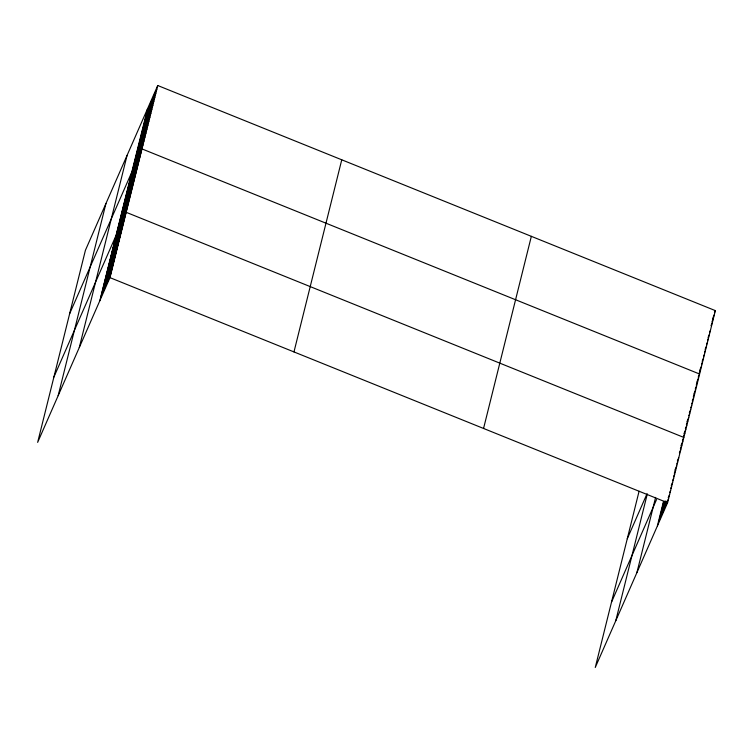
<?xml version="1.0" encoding="UTF-8"?>
<svg xmlns="http://www.w3.org/2000/svg" width="753" height="753" viewBox="0 0 753 753"><rect width="100%" height="100%" fill="white"/><g stroke="black" fill="none" stroke-linecap="round" stroke-linejoin="round"><path stroke-width="1.13" d="M58.16 395.654L105.938 203.526M79.291 347.519L127.069 155.391M99.801 300.805L147.579 108.677M157.744 85.513L85.428 250.25L37.65 442.378L109.966 277.641L157.744 85.513L715.35 310.622L667.572 502.75L595.256 667.487L639.09 491.21M293.971 351.924L341.758 159.796M483.558 428.466L531.345 236.338M615.766 620.764L647.279 494.024M636.897 572.628L655.599 497.404M657.397 525.914L663.497 501.413M146.59 112.639L156.765 89.475M145.611 116.602L155.777 93.438M144.623 120.565L154.789 97.401M143.635 124.527L153.8 101.363M142.656 128.49L152.821 105.326M141.668 132.453L151.833 109.289M140.679 136.415L150.845 113.251M139.7 140.378L149.866 117.214M138.712 144.341L148.878 121.177M137.724 148.303L147.889 125.139M136.735 152.266L146.91 129.102M135.756 156.229L145.922 133.065M134.768 160.191L144.934 137.027M133.78 164.154L143.945 140.99M132.801 168.117L142.966 144.953M69.662 313.653L141.978 148.915L699.584 374.025L698.191 377.187M130.824 176.042L140.99 152.878M129.845 180.005L140.011 156.84M128.857 183.967L139.023 160.803M127.869 187.93L138.034 164.766M126.881 191.893L137.055 168.728M125.902 195.855L136.067 172.691M124.913 199.818L135.079 176.654M123.925 203.781L134.09 180.616M122.946 207.743L133.112 184.579M121.958 211.706L132.123 188.542M120.969 215.669L131.135 192.504M119.991 219.631L130.156 196.467M119.002 223.594L129.168 200.43M118.014 227.557L128.179 204.392M117.026 231.519L127.201 208.355M53.896 377.055L126.212 212.318L683.818 437.427L682.425 440.58M115.03 239.558L125.196 216.403M114.014 243.643L124.179 220.478M112.997 247.728L123.163 224.563M111.981 251.813L122.146 228.648M110.964 255.888L121.129 232.733M109.947 259.973L120.122 236.819M108.94 264.058L119.106 240.894M107.924 268.143L118.089 244.979M106.907 272.219L117.073 249.064M105.891 276.304L116.056 253.149M104.874 280.389L115.04 257.225M103.858 284.474L114.023 261.31M102.841 288.55L113.006 265.395M101.824 292.635L111.999 269.48M100.817 296.72L110.983 273.555M714.428 312.73L715.35 310.622M712.517 318.792L714.362 314.585M711.99 321.71L713.383 318.547M711.011 325.673L712.394 322.51M709.495 332.544L710.418 330.435M708.046 337.56L709.439 334.398M707.528 340.469L708.451 338.361M706.54 344.432L707.462 342.323M705.09 349.448L706.483 346.286M704.573 352.357L705.495 350.249M703.584 356.32L704.507 354.211M702.135 361.336L703.528 358.174M701.617 364.245L702.54 362.137M699.706 370.307L701.551 366.099M699.179 373.224L700.563 370.062M627.268 538.762L646.921 493.987M696.751 382.195L698.596 377.987M696.224 385.112L697.607 381.95M695.235 389.075L696.629 385.913M693.795 394.083L695.64 389.875M693.268 396.991L694.652 393.838M692.28 400.954L693.673 397.8M691.762 403.872L692.685 401.763M690.774 407.834L691.696 405.726M689.324 412.842L690.708 409.688M688.807 415.76L689.729 413.651M686.896 421.821L688.741 417.614M686.369 424.73L687.753 421.576M685.381 428.692L686.774 425.539M683.94 433.709L685.785 429.502M683.413 436.618L684.797 433.464M611.502 602.165L656.56 499.521M680.947 445.72L682.802 441.512M680.392 448.75L681.785 445.588M679.385 452.835L680.768 449.673M677.352 460.996L678.735 457.843M676.796 464.027L677.719 461.918M674.857 470.22L676.702 466.003M674.302 473.242L675.695 470.088M673.747 476.273L674.679 474.174M672.74 480.358L673.662 478.249M662.48 505.498L664.325 501.282M671.262 485.497L672.645 482.334M661.463 509.583L665.163 501.159M670.707 488.528L671.629 486.419M660.447 513.659L665.991 501.027M669.69 492.603L670.612 490.504M659.43 517.744L666.367 501.95M668.212 497.742L669.596 494.58M658.414 521.829L668.579 498.665M109.966 277.641L667.572 502.75"/></g></svg>
